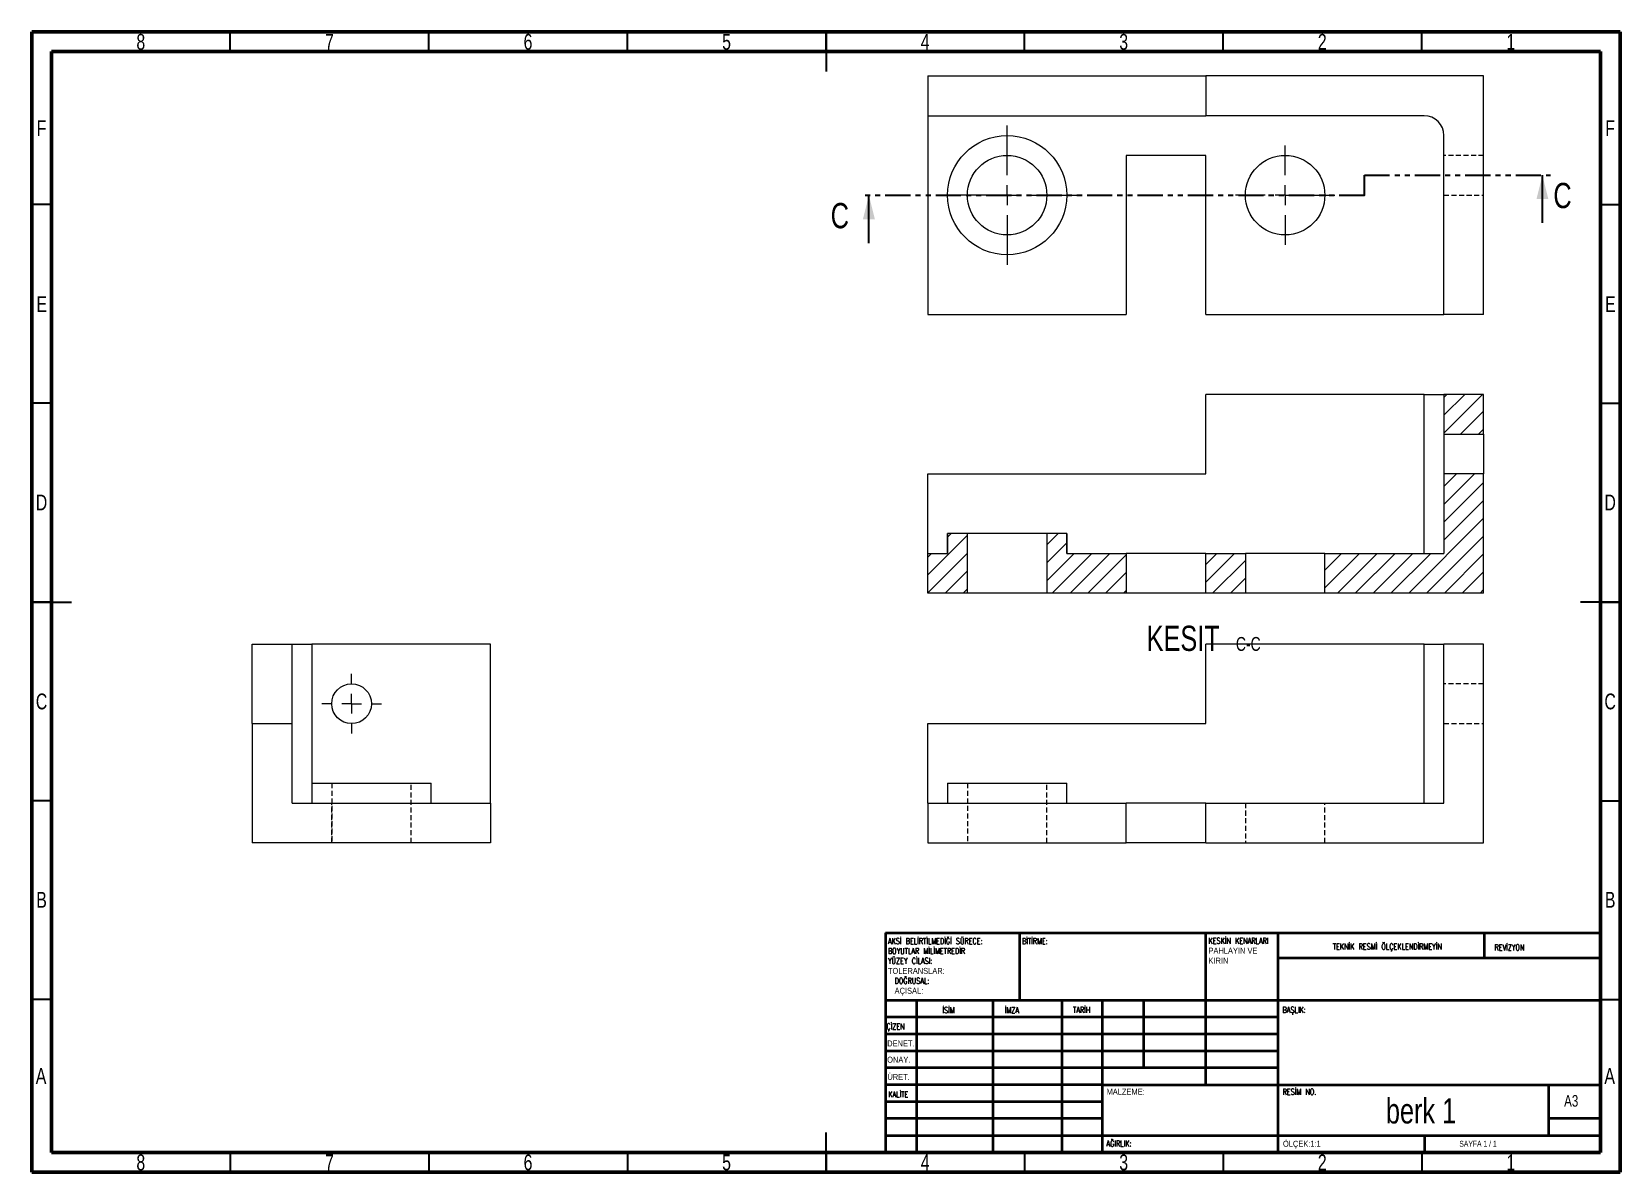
# Model space of a CAD drawing. Header units: millimetres. Extents: x 15 to 415, y 5 to 292.
import ezdxf

# ---------------------------------------------------------------- set-up
doc = ezdxf.new("R2010")
doc.units = ezdxf.units.MM
doc.header["$PDSIZE"] = -1
doc.linetypes.add('HIDDEN', pattern=[1.905, 1.27, -0.635])
doc.linetypes.add('PHANTOM', pattern=[12.7, 6.35, -1.27, 1.27, -1.27, 1.27, -1.27])
doc.styles.add('SLDTEXTSTYLE0', font='TXT', dxfattribs={"width": 0.75})
doc.styles.add('SLDTEXTSTYLE1', font='TXT', dxfattribs={"width": 0.75, "bigfont": 'bigfont'})
doc.styles.add('SLDTEXTSTYLE2', font='TXT', dxfattribs={"width": 0.681818})

# ---------------------------------------------------------------- blocks, each defined once
blk = doc.blocks.new('SW_NOTE_0')
at = {"color": 0, "linetype": 'Continuous', "lineweight": 0, "char_height": 1.5, "attachment_point": 1}
for s, insert, style in [('AKSİ BELİRTİLMEDİĞİ SÜRECE:', (0, 1.93), 'SLDTEXTSTYLE1'), ('YÜZEY CİLASI:', (0, -3.07), 'SLDTEXTSTYLE1'), ('BOYUTLAR MİLİMETREDİR', (0, -0.57), 'SLDTEXTSTYLE1'), ('TOLERANSLAR:', (0, -5.57), 'SLDTEXTSTYLE0'), ('DOĞRUSAL:', (1.69, -8.07), 'SLDTEXTSTYLE1'), ('AÇISAL:', (1.69, -10.57), 'SLDTEXTSTYLE0')]:
    blk.add_mtext(s, dxfattribs=dict(at, insert=insert, style=style))
blk = doc.blocks.new('SW_NOTE_1')
at = {"color": 0, "linetype": 'Continuous', "lineweight": 0, "char_height": 1.5, "attachment_point": 1}
for s, insert, style in [('KESKİN KENARLARI', (0, 1.93), 'SLDTEXTSTYLE1'), ('PAHLAYIN VE', (0, -0.57), 'SLDTEXTSTYLE0'), ('KIRIN', (0, -3.07), 'SLDTEXTSTYLE0')]:
    blk.add_mtext(s, dxfattribs=dict(at, insert=insert, style=style))
blk = doc.blocks.new('SW_CENTERMARKSYMBOL_0')
at = {"color": 0, "linetype": 'Continuous', "lineweight": 0}
for p, q in [((0, 5), (0, 17.5)), ((-5, 0), (-17.5, 0)), ((0, 0), (-2.5, 0)), ((0, 0), (0, 2.5)), ((0, 0), (0, -2.5)), ((0, 0), (2.5, 0)), ((5, 0), (17.5, 0)), ((0, -5), (0, -17.5))]:
    blk.add_line(p, q, dxfattribs=at)
blk = doc.blocks.new('SW_CENTERMARKSYMBOL_1')
at = {"color": 0, "linetype": 'Continuous', "lineweight": 0}
for p, q in [((0, 5), (0, 12.5)), ((-5, 0), (-12.5, 0)), ((0, 0), (-2.5, 0)), ((0, 0), (0, 2.5)), ((0, 0), (0, -2.5)), ((0, 0), (2.5, 0)), ((5, 0), (12.5, 0)), ((0, -5), (0, -12.5))]:
    blk.add_line(p, q, dxfattribs=at)
blk = doc.blocks.new('SW_CENTERMARKSYMBOL_2')
at = {"color": 0, "linetype": 'Continuous', "lineweight": 0}
for p, q in [((0, 5), (0, 7.5)), ((-5, 0), (-7.5, 0)), ((0, 0), (-2.5, 0)), ((0, 0), (0, 2.5)), ((0, 0), (0, -2.5)), ((0, 0), (2.5, 0)), ((5, 0), (7.5, 0)), ((0, -5), (0, -7.5))]:
    blk.add_line(p, q, dxfattribs=at)
blk = doc.blocks.new('SW_NOTE_2')
at = {"color": 0, "linetype": 'Continuous', "lineweight": 0, "attachment_point": 2, "style": 'SLDTEXTSTYLE0'}
for s, insert, char_height in [('KESIT', (9.72, 8.19), 6.35), ('C-C', (26.11, 5.35), 3.5)]:
    blk.add_mtext(s, dxfattribs=dict(at, insert=insert, char_height=char_height))

msp = doc.modelspace()

# ---------------------------------------------------------------- hatches: boundary and pattern name
at = {"linetype": 'Continuous', "lineweight": 0}
h = msp.add_hatch(dxfattribs=at)
h.set_pattern_fill('ANSI31', style=0)
h.paths.add_polyline_path([(370.61, 190.72), (380.61, 190.72), (380.61, 200.72), (370.61, 200.72)], flags=0)
h = msp.add_hatch(dxfattribs=at)
h.set_pattern_fill('ANSI31', style=0)
h.paths.add_polyline_path([(340.61, 150.72), (380.61, 150.72), (380.61, 180.72), (370.61, 180.72), (370.61, 160.72), (340.61, 160.72)], flags=0)
h = msp.add_hatch(dxfattribs=at)
h.set_pattern_fill('ANSI31', style=0)
h.paths.add_polyline_path([(245.61, 160.72), (240.61, 160.72), (240.61, 150.72), (250.61, 150.72), (250.61, 165.72), (245.61, 165.72)], flags=0)
h = msp.add_hatch(dxfattribs=at)
h.set_pattern_fill('ANSI31', style=0)
h.paths.add_polyline_path([(275.61, 160.72), (275.61, 165.72), (270.61, 165.72), (270.61, 150.72), (290.61, 150.72), (290.61, 160.72)], flags=0)
h = msp.add_hatch(dxfattribs=at)
h.set_pattern_fill('ANSI31', style=0)
h.paths.add_polyline_path([(310.61, 160.72), (310.61, 150.72), (320.61, 150.72), (320.61, 160.72)], flags=0)

# ---------------------------------------------------------------- linework, layer by layer
at = {"color": 7, "linetype": 'Continuous', "lineweight": 60}
for p, q in [((15, 5), (15, 292)), ((15, 292), (415, 292)), ((415, 292), (415, 5)), ((20, 10), (20, 287)), ((20, 287), (410, 287)), ((410, 287), (410, 10)), ((410, 10), (20, 10)), ((415, 5), (15, 5))]:
    msp.add_line(p, q, dxfattribs=at)
at = {"color": 7, "linetype": 'Continuous', "lineweight": 30}
for p, q in [((65, 287), (65, 292)), ((115, 287), (115, 292)), ((165, 287), (165, 292)), ((215, 292), (215, 282)), ((215, 287), (215, 292)), ((265, 287), (265, 292)), ((315, 287), (315, 292)), ((365, 287), (365, 292)), ((395.41, 243.88), (395.41, 255.88)), ((20, 248.5), (15, 248.5)), ((225.81, 238.82), (225.81, 250.82)), ((410, 248.5), (415, 248.5)), ((20, 198.5), (15, 198.5)), ((410, 198.5), (415, 198.5)), ((15, 148.5), (25, 148.5)), ((20, 148.5), (15, 148.5)), ((415, 148.5), (405, 148.5)), ((410, 148.5), (415, 148.5)), ((20, 98.5), (15, 98.5)), ((410, 98.5), (415, 98.5)), ((20, 48.5), (15, 48.5)), ((410, 48.5), (415, 48.5)), ((215, 5), (215, 15)), ((65, 10), (65, 5)), ((115, 10), (115, 5)), ((165, 10), (165, 5)), ((215, 10), (215, 5)), ((265, 10), (265, 5)), ((315, 10), (315, 5)), ((365, 10), (365, 5))]:
    msp.add_line(p, q, dxfattribs=at)
at = {"color": 7, "linetype": 'Continuous', "lineweight": 15}
for p, q in [((240.61, 280.88), (240.61, 270.88)), ((240.61, 280.88), (310.61, 280.88)), ((310.61, 280.88), (310.61, 270.88)), ((380.61, 280.88), (310.61, 280.88)), ((380.61, 220.88), (380.61, 280.88)), ((240.61, 270.88), (310.61, 270.88)), ((240.61, 270.88), (240.61, 220.88)), ((365.61, 270.88), (310.61, 270.88)), ((370.61, 220.88), (370.61, 265.88)), ((290.61, 260.88), (290.61, 220.88)), ((310.61, 260.88), (290.61, 260.88)), ((310.61, 220.88), (310.61, 260.88)), ((240.61, 220.88), (290.61, 220.88)), ((310.61, 220.88), (370.61, 220.88)), ((380.61, 220.88), (370.61, 220.88)), ((310.61, 180.72), (310.61, 200.72)), ((350.59, 200.72), (310.61, 200.72)), ((365.61, 200.72), (350.59, 200.72)), ((365.61, 160.72), (365.61, 200.72)), ((365.61, 200.72), (370.61, 200.72)), ((380.61, 200.72), (370.61, 200.72)), ((370.61, 200.72), (370.61, 190.72)), ((380.61, 190.72), (380.61, 200.72)), ((370.61, 190.72), (380.61, 190.72)), ((370.61, 190.72), (370.61, 180.72)), ((380.61, 190.72), (380.61, 180.72)), ((240.61, 180.72), (310.61, 180.72)), ((240.61, 160.72), (240.61, 180.72)), ((370.61, 180.72), (370.61, 160.72)), ((380.61, 180.72), (370.61, 180.72)), ((380.61, 150.72), (380.61, 180.72)), ((245.61, 165.72), (245.61, 160.72)), ((245.61, 160.72), (245.61, 165.72)), ((250.61, 165.72), (245.61, 165.72)), ((245.61, 165.72), (245.61, 165.72)), ((250.61, 150.72), (250.61, 165.72)), ((270.61, 165.72), (250.61, 165.72)), ((270.61, 165.72), (270.61, 150.72)), ((275.61, 165.72), (270.61, 165.72)), ((275.61, 160.72), (275.61, 165.72)), ((275.61, 165.72), (275.61, 160.72)), ((275.61, 165.72), (275.61, 165.72)), ((240.61, 160.72), (245.61, 160.72)), ((240.61, 150.72), (240.61, 160.72)), ((275.61, 160.72), (290.61, 160.72)), ((290.61, 160.72), (290.61, 150.72)), ((310.61, 160.72), (290.61, 160.72)), ((310.61, 160.72), (320.61, 160.72)), ((310.61, 150.72), (310.61, 160.72)), ((320.61, 160.72), (320.61, 150.72)), ((340.61, 160.72), (320.61, 160.72)), ((340.61, 150.72), (340.61, 160.72)), ((340.61, 160.72), (370.61, 160.72)), ((250.61, 150.72), (240.61, 150.72)), ((270.61, 150.72), (250.61, 150.72)), ((290.61, 150.72), (270.61, 150.72)), ((310.61, 150.72), (290.61, 150.72)), ((320.61, 150.72), (310.61, 150.72)), ((340.61, 150.72), (320.61, 150.72)), ((380.61, 150.72), (340.61, 150.72)), ((70.54, 137.9), (80.54, 137.9)), ((70.54, 117.9), (70.54, 137.9)), ((80.54, 117.9), (80.54, 137.9)), ((80.54, 137.9), (85.54, 137.9)), ((85.54, 137.9), (85.54, 97.9)), ((130.54, 137.9), (85.54, 137.9)), ((130.54, 97.9), (130.54, 137.9)), ((310.61, 117.9), (310.61, 137.9)), ((365.61, 137.9), (310.61, 137.9)), ((365.61, 97.9), (365.61, 137.9)), ((365.61, 137.9), (370.61, 137.9)), ((370.61, 97.9), (370.61, 137.9)), ((380.61, 137.9), (370.61, 137.9)), ((380.61, 87.9), (380.61, 137.9)), ((70.54, 117.9), (70.54, 87.9)), ((70.54, 117.9), (80.54, 117.9)), ((80.54, 97.9), (80.54, 117.9)), ((240.61, 117.9), (310.61, 117.9)), ((240.61, 97.9), (240.61, 117.9)), ((85.54, 102.9), (85.54, 97.9)), ((85.54, 102.9), (115.54, 102.9)), ((115.54, 97.9), (115.54, 102.9)), ((245.61, 102.9), (245.61, 97.9)), ((245.61, 102.9), (260.61, 102.9)), ((260.61, 102.9), (275.61, 102.9)), ((275.61, 97.9), (275.61, 102.9)), ((80.54, 97.9), (130.54, 97.9)), ((130.54, 97.9), (130.54, 87.9)), ((240.61, 97.9), (290.61, 97.9)), ((240.61, 97.9), (240.61, 87.9)), ((290.61, 87.9), (290.61, 97.9)), ((310.61, 97.9), (290.61, 97.9)), ((310.61, 87.9), (310.61, 97.9)), ((310.61, 97.9), (370.61, 97.9)), ((130.54, 87.9), (70.54, 87.9)), ((240.61, 87.9), (290.61, 87.9)), ((310.61, 87.9), (290.61, 87.9)), ((310.61, 87.9), (380.61, 87.9))]:
    msp.add_line(p, q, dxfattribs=at)
at = {"color": 7, "linetype": 'HIDDEN', "lineweight": 0}
for p, q in [((380.61, 260.88), (370.61, 260.88)), ((370.61, 250.88), (380.61, 250.88)), ((380.61, 127.9), (370.61, 127.9)), ((370.61, 117.9), (380.61, 117.9)), ((90.54, 102.9), (90.54, 87.9)), ((110.54, 87.9), (110.54, 102.9)), ((250.61, 102.9), (250.61, 87.9)), ((270.61, 87.9), (270.61, 102.9)), ((90.54, 87.9), (90.54, 97.9)), ((320.61, 97.9), (320.61, 87.9)), ((340.61, 87.9), (340.61, 97.9))]:
    msp.add_line(p, q, dxfattribs=at)
at = {"color": 7, "linetype": 'PHANTOM', "lineweight": 30}
for p, q in [((350.59, 250.82), (350.59, 255.88)), ((350.59, 255.88), (397.41, 255.88)), ((350.59, 250.82), (223.81, 250.82))]:
    msp.add_line(p, q, dxfattribs=at)
at = {"color": 7, "linetype": 'Continuous', "lineweight": 40}
for p, q in [((230, 65.25), (410, 65.25)), ((230, 65.25), (230, 10)), ((263.8, 48.25), (263.8, 65.25)), ((310.6, 65.25), (310.6, 27)), ((328.8, 65.25), (328.8, 10)), ((380.8, 58.88), (380.8, 65.25)), ((410, 58.88), (328.8, 58.88)), ((410, 48.25), (230, 48.25)), ((237.8, 48.25), (237.8, 10)), ((256.99, 48.25), (256.99, 10)), ((274.4, 48.25), (274.4, 10)), ((284.6, 10), (284.6, 48.25)), ((295, 31.25), (295, 48.25)), ((328.8, 44), (230, 44)), ((328.8, 39.75), (230, 39.75)), ((328.8, 35.5), (230, 35.5)), ((328.8, 31.25), (230, 31.25)), ((284.6, 27), (230, 27)), ((284.6, 27), (410, 27)), ((397, 14.25), (397, 27)), ((284.6, 22.75), (230, 22.75)), ((284.6, 18.5), (230, 18.5)), ((410, 18.5), (397, 18.5)), ((230, 14.25), (410, 14.25)), ((365.8, 10), (365.8, 14.25))]:
    msp.add_line(p, q, dxfattribs=at)
at = {"color": 7, "linetype": 'Continuous', "lineweight": 15}
for centre, radius in [((260.61, 250.88), 15), ((260.61, 250.88), 10), ((330.61, 250.88), 10), ((95.54, 122.9), 5)]:
    msp.add_circle(centre, radius, dxfattribs=at)
msp.add_arc((365.61, 265.88), 5, 0, 90, dxfattribs=at)
at = {"color": 7, "linetype": 'Continuous', "lineweight": 0}
for p in [(240.61, 250.88), (350.61, 250.88)]:
    msp.add_point(p, dxfattribs=at)
at = {"color": 7, "linetype": 'Continuous', "lineweight": 30}
for points in [[(395.41, 255.88), (393.91, 249.88), (396.91, 249.88)], [(225.81, 250.82), (224.31, 244.82), (227.31, 244.82)]]:
    msp.add_solid(points, dxfattribs=at)

# ---------------------------------------------------------------- block references
at = {"color": 7, "linetype": 'Continuous', "lineweight": 0}
for name, p in [('SW_CENTERMARKSYMBOL_0', (260.61, 250.88)), ('SW_CENTERMARKSYMBOL_1', (330.61, 250.88)), ('SW_NOTE_2', (295.23, 134.34)), ('SW_CENTERMARKSYMBOL_2', (95.54, 122.9)), ('SW_NOTE_0', (230.59, 61.99)), ('SW_NOTE_1', (311.31, 62.07))]:
    msp.add_blockref(name, p, dxfattribs=at)

# ---------------------------------------------------------------- texts
for s, insert, char_height, attachment_point, style in [('8', (42.46, 291.46), 3.97, 2, 'SLDTEXTSTYLE0'), ('7', (89.96, 291.46), 3.97, 2, 'SLDTEXTSTYLE0'), ('6', (139.96, 291.46), 3.97, 2, 'SLDTEXTSTYLE0'), ('5', (189.96, 291.46), 3.97, 2, 'SLDTEXTSTYLE0'), ('4', (239.96, 291.46), 3.97, 2, 'SLDTEXTSTYLE0'), ('3', (289.96, 291.46), 3.97, 2, 'SLDTEXTSTYLE0'), ('2', (339.96, 291.46), 3.97, 2, 'SLDTEXTSTYLE0'), ('1', (387.46, 291.46), 3.97, 2, 'SLDTEXTSTYLE0'), ('F', (17.46, 269.71), 3.97, 2, 'SLDTEXTSTYLE0'), ('F', (412.46, 269.71), 3.97, 2, 'SLDTEXTSTYLE0'), ('E', (17.51, 225.46), 3.97, 2, 'SLDTEXTSTYLE0'), ('E', (412.51, 225.46), 3.97, 2, 'SLDTEXTSTYLE0'), ('D', (17.45, 175.54), 3.97, 2, 'SLDTEXTSTYLE0'), ('D', (412.45, 175.54), 3.97, 2, 'SLDTEXTSTYLE0'), ('C', (17.46, 125.46), 3.97, 2, 'SLDTEXTSTYLE0'), ('C', (412.46, 125.46), 3.97, 2, 'SLDTEXTSTYLE0'), ('B', (17.47, 75.54), 3.97, 2, 'SLDTEXTSTYLE0'), ('B', (412.47, 75.54), 3.97, 2, 'SLDTEXTSTYLE0'), ('BİTİRME:', (264.37, 63.92), 1.5, 1, 'SLDTEXTSTYLE1'), ('TEKNİK RESMİ ÖLÇEKLENDİRMEYİN', (342.61, 62.53), 1.5, 1, 'SLDTEXTSTYLE1'), ('REVİZYON', (383.33, 62.33), 1.5, 1, 'SLDTEXTSTYLE1'), ('İSİM', (244.32, 46.5), 1.5, 1, 'SLDTEXTSTYLE1'), ('İMZA', (260.03, 46.56), 1.5, 1, 'SLDTEXTSTYLE1'), ('TARİH', (277.21, 46.58), 1.5, 1, 'SLDTEXTSTYLE1'), ('BAŞLIK:', (329.96, 46.58), 1.5, 1, 'SLDTEXTSTYLE1'), ('ÇİZEN', (230.21, 42.43), 1.5, 1, 'SLDTEXTSTYLE1'), ('DENET.', (230.41, 38.15), 1.5, 1, 'SLDTEXTSTYLE0'), ('ONAY.', (230.4, 34.06), 1.5, 1, 'SLDTEXTSTYLE0'), ('A', (17.34, 31.21), 3.97, 2, 'SLDTEXTSTYLE0'), ('ÜRET.', (230.46, 29.73), 1.5, 1, 'SLDTEXTSTYLE0'), ('A', (412.34, 31.21), 3.97, 2, 'SLDTEXTSTYLE0'), ('KALİTE', (230.67, 25.35), 1.5, 1, 'SLDTEXTSTYLE1'), ('MALZEME:', (285.65, 25.99), 1.5, 1, 'SLDTEXTSTYLE0'), ('RESİM NO.', (329.98, 25.99), 1.5, 1, 'SLDTEXTSTYLE1'), ('A3', (400.87, 24.41), 2.91, 1, 'SLDTEXTSTYLE0'), ('berk 1', (364.84, 23.61), 6.35, 2, 'SLDTEXTSTYLE0'), ('AĞIRLIK:', (285.62, 12.95), 1.499, 1, 'SLDTEXTSTYLE1'), ('ÖLÇEK:1:1', (330.07, 12.9), 1.5, 1, 'SLDTEXTSTYLE0'), ('SAYFA 1 / 1', (374.48, 12.9), 1.5, 1, 'SLDTEXTSTYLE2'), ('8', (42.46, 9.46), 3.97, 2, 'SLDTEXTSTYLE0'), ('7', (89.96, 9.46), 3.97, 2, 'SLDTEXTSTYLE0'), ('6', (139.96, 9.46), 3.97, 2, 'SLDTEXTSTYLE0'), ('5', (189.96, 9.46), 3.97, 2, 'SLDTEXTSTYLE0'), ('4', (239.96, 9.46), 3.97, 2, 'SLDTEXTSTYLE0'), ('3', (289.96, 9.46), 3.97, 2, 'SLDTEXTSTYLE0'), ('2', (339.96, 9.46), 3.97, 2, 'SLDTEXTSTYLE0'), ('1', (387.46, 9.46), 3.97, 2, 'SLDTEXTSTYLE0')]:
    msp.add_mtext(s, dxfattribs=dict(at, insert=insert, char_height=char_height, attachment_point=attachment_point, style=style))
at = {"color": 7, "linetype": 'Continuous', "char_height": 6.35, "attachment_point": 1, "style": 'SLDTEXTSTYLE0'}
for insert in [(398.16, 253.97), (216.18, 248.91)]:
    msp.add_mtext('C', dxfattribs=dict(at, insert=insert))

doc.saveas('drawing.dxf')
